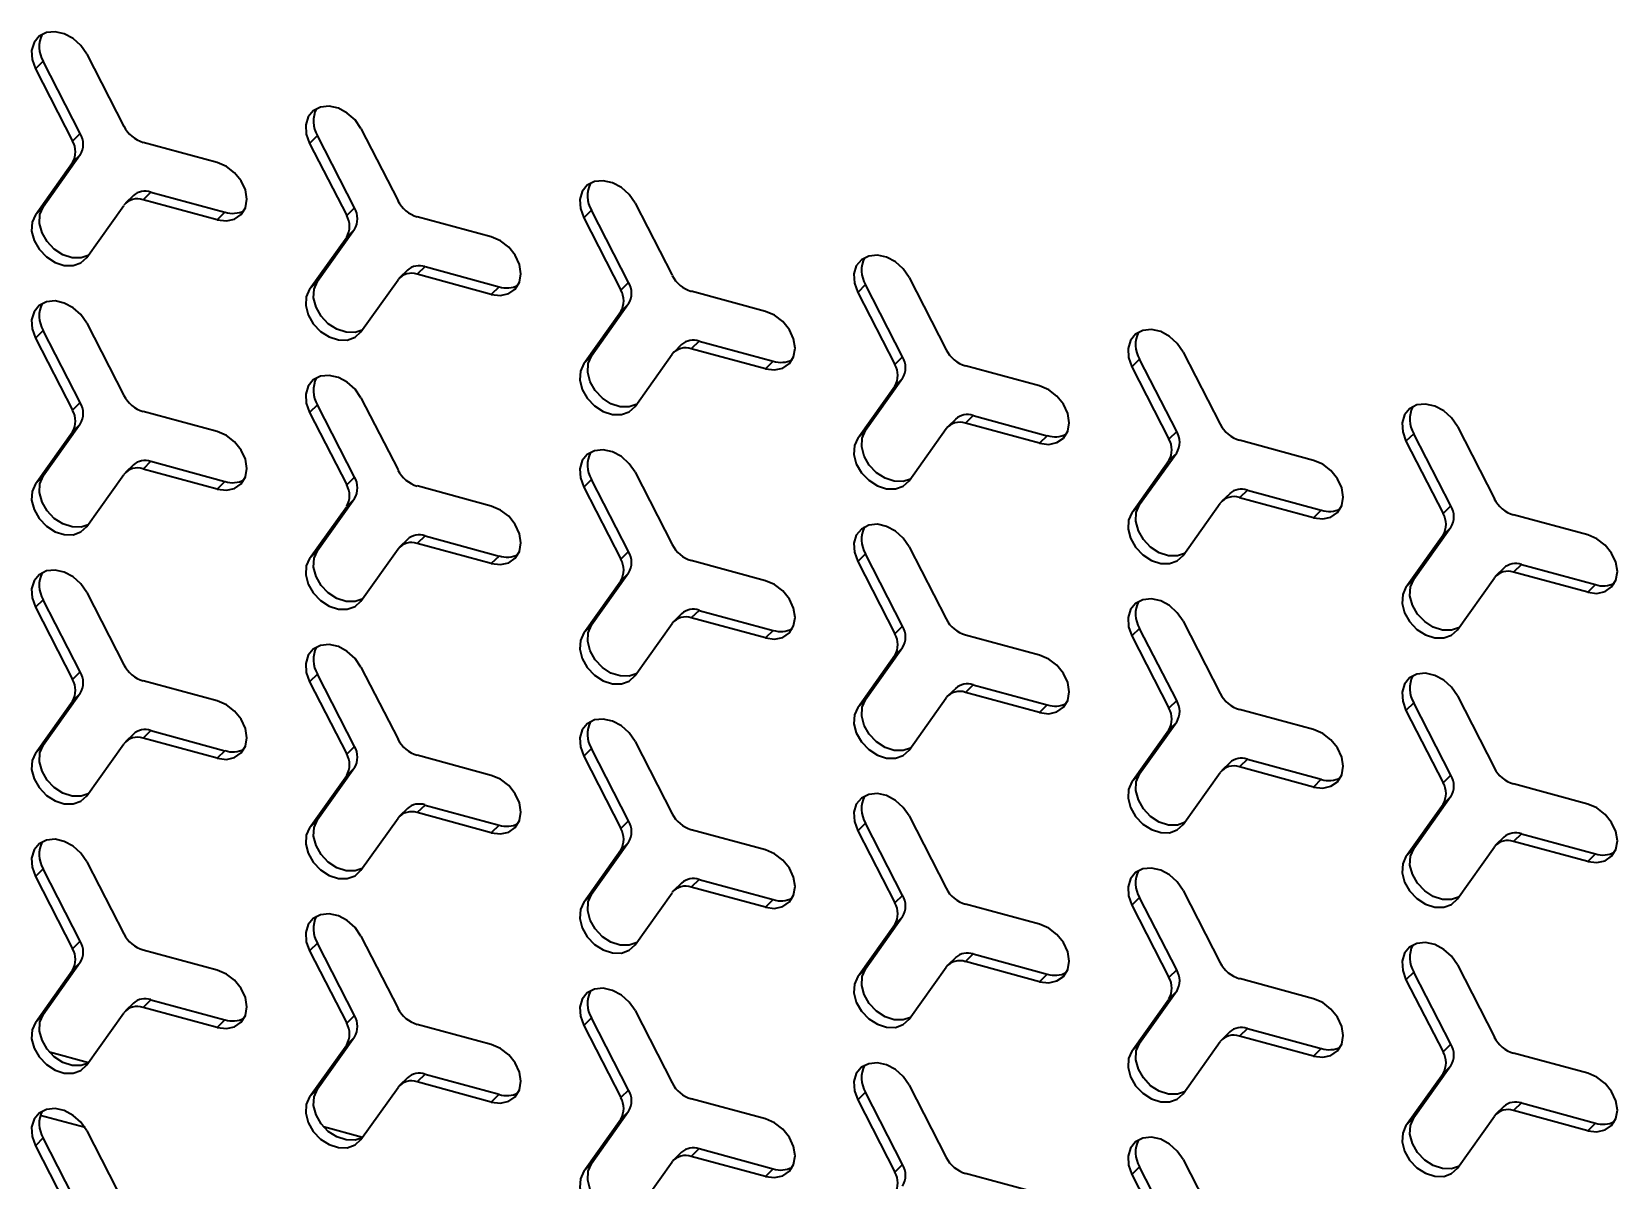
# Model space of a CAD drawing. Header units: millimetres. Extents: x 0 to 4752, y 0 to 3360.
# Drawn here: x 4094.3 to 4195.2, y 1154 to 1227.2 of the extents above; entities that cross this region are included whole.
import ezdxf

# ---------------------------------------------------------------- set-up
doc = ezdxf.new("R2010")
doc.units = ezdxf.units.MM
doc.header["$LTSCALE"] = 8

# ---------------------------------------------------------------- blocks, each defined once
blk = doc.blocks.new('工程图视图10')
at = {"color": 7, "linetype": 'Continuous', "lineweight": 35}
for p, q in [((-405.41, 231.64), (-403.05, 227.04)), ((-408.18, 231.19), (-408.67, 230.7)), ((-408.67, 230.7), (-406.31, 226.1)), ((-405.82, 226.59), (-408.18, 231.19)), ((-405.82, 226.59), (-406.31, 226.1)), ((-390.72, 226.45), (-391.22, 225.96)), ((-388.36, 221.85), (-390.72, 226.45)), ((-387.95, 226.9), (-385.59, 222.3)), ((-405.82, 225.22), (-408.18, 221.9)), ((-405.82, 225.22), (-406.31, 224.73)), ((-397.1, 224.74), (-401.82, 226.02)), ((-391.22, 225.96), (-388.86, 221.36)), ((-408.67, 221.41), (-406.31, 224.73)), ((-402.44, 222.63), (-402.94, 222.14)), ((-401.32, 222.85), (-401.82, 222.37)), ((-397.1, 221.09), (-401.82, 222.37)), ((-401.32, 222.85), (-396.61, 221.57)), ((-370.5, 222.16), (-368.14, 217.56)), ((-408.18, 221.9), (-408.67, 221.41)), ((-405.41, 218.7), (-403.05, 222.01)), ((-396.61, 221.57), (-397.1, 221.09)), ((-388.36, 221.85), (-388.86, 221.36)), ((-379.65, 220), (-384.37, 221.28)), ((-373.27, 221.7), (-373.77, 221.22)), ((-373.77, 221.22), (-371.41, 216.62)), ((-370.91, 217.1), (-373.27, 221.7)), ((-388.36, 220.47), (-390.72, 217.16)), ((-388.36, 220.47), (-388.86, 219.99)), ((-391.22, 216.67), (-388.86, 219.99)), ((-383.87, 218.11), (-384.37, 217.62)), ((-383.87, 218.11), (-379.15, 216.83)), ((-390.72, 217.16), (-391.22, 216.67)), ((-387.95, 213.95), (-385.59, 217.27)), ((-384.99, 217.88), (-385.49, 217.4)), ((-379.65, 216.34), (-384.37, 217.62)), ((-370.91, 217.1), (-371.41, 216.62)), ((-353.05, 217.41), (-350.69, 212.81)), ((-379.15, 216.83), (-379.65, 216.34)), ((-362.2, 215.26), (-366.92, 216.54)), ((-355.82, 216.96), (-356.32, 216.47)), ((-356.32, 216.47), (-353.96, 211.87)), ((-353.46, 212.36), (-355.82, 216.96)), ((-373.77, 211.93), (-371.41, 215.25)), ((-370.91, 215.73), (-373.27, 212.41)), ((-370.91, 215.73), (-371.41, 215.25)), ((-408.18, 214.05), (-408.67, 213.56)), ((-405.82, 209.45), (-408.18, 214.05)), ((-405.41, 214.5), (-403.05, 209.9)), ((-408.67, 213.56), (-406.31, 208.96)), ((-367.54, 213.14), (-368.03, 212.65)), ((-366.42, 213.37), (-366.92, 212.88)), ((-366.42, 213.37), (-361.7, 212.08)), ((-373.27, 212.41), (-373.77, 211.93)), ((-370.5, 209.21), (-368.14, 212.53)), ((-362.2, 211.6), (-366.92, 212.88)), ((-361.7, 212.08), (-362.2, 211.6)), ((-353.46, 212.36), (-353.96, 211.87)), ((-338.37, 212.22), (-338.86, 211.73)), ((-336.01, 207.62), (-338.37, 212.22)), ((-335.6, 212.67), (-333.24, 208.07)), ((-344.75, 210.51), (-349.46, 211.79)), ((-338.86, 211.73), (-336.5, 207.13)), ((-356.32, 207.18), (-353.96, 210.5)), ((-353.46, 210.99), (-355.82, 207.67)), ((-353.46, 210.99), (-353.96, 210.5)), ((-405.82, 209.45), (-406.31, 208.96)), ((-390.72, 209.3), (-391.22, 208.82)), ((-388.36, 204.7), (-390.72, 209.3)), ((-387.95, 209.76), (-385.59, 205.16)), ((-405.82, 208.07), (-408.18, 204.76)), ((-405.82, 208.07), (-406.31, 207.59)), ((-397.1, 207.6), (-401.82, 208.88)), ((-391.22, 208.82), (-388.86, 204.22)), ((-350.08, 208.4), (-350.58, 207.91)), ((-348.97, 208.62), (-349.46, 208.14)), ((-344.75, 206.86), (-349.46, 208.14)), ((-348.97, 208.62), (-344.25, 207.34)), ((-408.67, 204.27), (-406.31, 207.59)), ((-355.82, 207.67), (-356.32, 207.18)), ((-353.05, 204.47), (-350.69, 207.79)), ((-344.25, 207.34), (-344.75, 206.86)), ((-336.01, 207.62), (-336.5, 207.13)), ((-327.29, 205.77), (-332.01, 207.05)), ((-320.91, 207.47), (-321.41, 206.99)), ((-321.41, 206.99), (-319.05, 202.39)), ((-318.55, 202.87), (-320.91, 207.47)), ((-318.14, 207.93), (-315.78, 203.33)), ((-336.01, 206.24), (-338.37, 202.93)), ((-336.01, 206.24), (-336.5, 205.76)), ((-402.44, 205.48), (-402.94, 205)), ((-401.32, 205.71), (-401.82, 205.22)), ((-397.1, 203.94), (-401.82, 205.22)), ((-401.32, 205.71), (-396.61, 204.43)), ((-370.5, 205.01), (-368.14, 200.41)), ((-338.86, 202.44), (-336.5, 205.76)), ((-408.18, 204.76), (-408.67, 204.27)), ((-405.41, 201.55), (-403.05, 204.87)), ((-396.61, 204.43), (-397.1, 203.94)), ((-388.36, 204.7), (-388.86, 204.22)), ((-379.65, 202.86), (-384.37, 204.14)), ((-373.27, 204.56), (-373.77, 204.07)), ((-373.77, 204.07), (-371.41, 199.47)), ((-370.91, 199.96), (-373.27, 204.56)), ((-388.36, 203.33), (-390.72, 200.01)), ((-388.36, 203.33), (-388.86, 202.84)), ((-335.6, 199.72), (-333.24, 203.04)), ((-332.63, 203.65), (-333.13, 203.17)), ((-331.51, 203.88), (-332.01, 203.39)), ((-327.29, 202.11), (-332.01, 203.39)), ((-331.51, 203.88), (-326.8, 202.6)), ((-391.22, 199.53), (-388.86, 202.84)), ((-338.37, 202.93), (-338.86, 202.44)), ((-326.8, 202.6), (-327.29, 202.11)), ((-318.55, 202.87), (-319.05, 202.39)), ((-309.84, 201.03), (-314.56, 202.31)), ((-383.87, 200.97), (-384.37, 200.48)), ((-383.87, 200.97), (-379.15, 199.68)), ((-321.41, 197.7), (-319.05, 201.02)), ((-318.55, 201.5), (-320.91, 198.18)), ((-318.55, 201.5), (-319.05, 201.02)), ((-390.72, 200.01), (-391.22, 199.53)), ((-387.95, 196.81), (-385.59, 200.13)), ((-384.99, 200.74), (-385.49, 200.25)), ((-379.65, 199.2), (-384.37, 200.48)), ((-370.91, 199.96), (-371.41, 199.47)), ((-353.05, 200.27), (-350.69, 195.67)), ((-379.15, 199.68), (-379.65, 199.2)), ((-362.2, 198.11), (-366.92, 199.39)), ((-355.82, 199.82), (-356.32, 199.33)), ((-356.32, 199.33), (-353.96, 194.73)), ((-353.46, 195.22), (-355.82, 199.82)), ((-315.18, 198.91), (-315.68, 198.42)), ((-314.06, 199.14), (-314.56, 198.65)), ((-314.06, 199.14), (-309.34, 197.86)), ((-373.77, 194.78), (-371.41, 198.1)), ((-370.91, 198.59), (-373.27, 195.27)), ((-370.91, 198.59), (-371.41, 198.1)), ((-320.91, 198.18), (-321.41, 197.7)), ((-318.14, 194.98), (-315.78, 198.3)), ((-309.84, 197.37), (-314.56, 198.65)), ((-408.18, 196.9), (-408.67, 196.42)), ((-405.82, 192.3), (-408.18, 196.9)), ((-405.41, 197.36), (-403.05, 192.76)), ((-309.34, 197.86), (-309.84, 197.37)), ((-408.67, 196.42), (-406.31, 191.82)), ((-367.54, 196), (-368.03, 195.51)), ((-366.42, 196.22), (-366.92, 195.74)), ((-366.42, 196.22), (-361.7, 194.94)), ((-373.27, 195.27), (-373.77, 194.78)), ((-370.5, 192.07), (-368.14, 195.38)), ((-362.2, 194.46), (-366.92, 195.74)), ((-361.7, 194.94), (-362.2, 194.46)), ((-353.46, 195.22), (-353.96, 194.73)), ((-338.37, 195.07), (-338.86, 194.59)), ((-336.01, 190.47), (-338.37, 195.07)), ((-335.6, 195.53), (-333.24, 190.93)), ((-353.46, 193.84), (-355.82, 190.53)), ((-353.46, 193.84), (-353.96, 193.36)), ((-344.75, 193.37), (-349.46, 194.65)), ((-338.86, 194.59), (-336.5, 189.99)), ((-356.32, 190.04), (-353.96, 193.36)), ((-405.82, 192.3), (-406.31, 191.82)), ((-390.72, 192.16), (-391.22, 191.67)), ((-388.36, 187.56), (-390.72, 192.16)), ((-387.95, 192.61), (-385.59, 188.01)), ((-405.82, 190.93), (-408.18, 187.61)), ((-405.82, 190.93), (-406.31, 190.44)), ((-397.1, 190.46), (-401.82, 191.74)), ((-391.22, 191.67), (-388.86, 187.07)), ((-350.08, 191.25), (-350.58, 190.77)), ((-348.97, 191.48), (-349.46, 190.99)), ((-344.75, 189.71), (-349.46, 190.99)), ((-348.97, 191.48), (-344.25, 190.2)), ((-408.67, 187.13), (-406.31, 190.44)), ((-355.82, 190.53), (-356.32, 190.04)), ((-353.05, 187.32), (-350.69, 190.64)), ((-344.25, 190.2), (-344.75, 189.71)), ((-336.01, 190.47), (-336.5, 189.99)), ((-327.29, 188.63), (-332.01, 189.91)), ((-320.91, 190.33), (-321.41, 189.84)), ((-321.41, 189.84), (-319.05, 185.24)), ((-318.55, 185.73), (-320.91, 190.33)), ((-318.14, 190.78), (-315.78, 186.18)), ((-336.01, 189.1), (-338.37, 185.78)), ((-336.01, 189.1), (-336.5, 188.62)), ((-402.44, 188.34), (-402.94, 187.85)), ((-401.32, 188.57), (-401.82, 188.08)), ((-397.1, 186.8), (-401.82, 188.08)), ((-401.32, 188.57), (-396.61, 187.28)), ((-370.5, 187.87), (-368.14, 183.27)), ((-338.86, 185.3), (-336.5, 188.62)), ((-408.18, 187.61), (-408.67, 187.13)), ((-405.41, 184.41), (-403.05, 187.73)), ((-396.61, 187.28), (-397.1, 186.8)), ((-388.36, 187.56), (-388.86, 187.07)), ((-379.65, 185.71), (-384.37, 186.99)), ((-373.27, 187.42), (-373.77, 186.93)), ((-373.77, 186.93), (-371.41, 182.33)), ((-370.91, 182.82), (-373.27, 187.42)), ((-388.36, 186.19), (-390.72, 182.87)), ((-388.36, 186.19), (-388.86, 185.7)), ((-338.37, 185.78), (-338.86, 185.3)), ((-335.6, 182.58), (-333.24, 185.9)), ((-332.63, 186.51), (-333.13, 186.02)), ((-331.51, 186.74), (-332.01, 186.25)), ((-327.29, 184.97), (-332.01, 186.25)), ((-331.51, 186.74), (-326.8, 185.46)), ((-391.22, 182.38), (-388.86, 185.7)), ((-326.8, 185.46), (-327.29, 184.97)), ((-318.55, 185.73), (-319.05, 185.24)), ((-309.84, 183.88), (-314.56, 185.17)), ((-383.87, 183.82), (-384.37, 183.34)), ((-383.87, 183.82), (-379.15, 182.54)), ((-321.41, 180.55), (-319.05, 183.87)), ((-318.55, 184.36), (-320.91, 181.04)), ((-318.55, 184.36), (-319.05, 183.87)), ((-390.72, 182.87), (-391.22, 182.38)), ((-387.95, 179.67), (-385.59, 182.98)), ((-384.99, 183.6), (-385.49, 183.11)), ((-379.65, 182.06), (-384.37, 183.34)), ((-370.91, 182.82), (-371.41, 182.33)), ((-353.05, 183.13), (-350.69, 178.53)), ((-379.15, 182.54), (-379.65, 182.06)), ((-362.2, 180.97), (-366.92, 182.25)), ((-355.82, 182.67), (-356.32, 182.19)), ((-356.32, 182.19), (-353.96, 177.59)), ((-353.46, 178.07), (-355.82, 182.67)), ((-315.18, 181.77), (-315.68, 181.28)), ((-314.06, 181.99), (-314.56, 181.51)), ((-314.06, 181.99), (-309.34, 180.71)), ((-373.77, 177.64), (-371.41, 180.96)), ((-370.91, 181.44), (-373.27, 178.13)), ((-370.91, 181.44), (-371.41, 180.96)), ((-320.91, 181.04), (-321.41, 180.55)), ((-318.14, 177.84), (-315.78, 181.16)), ((-309.84, 180.23), (-314.56, 181.51)), ((-408.18, 179.76), (-408.67, 179.27)), ((-405.82, 175.16), (-408.18, 179.76)), ((-405.41, 180.21), (-403.05, 175.61)), ((-309.34, 180.71), (-309.84, 180.23)), ((-408.67, 179.27), (-406.31, 174.67)), ((-367.54, 178.85), (-368.03, 178.37)), ((-366.42, 179.08), (-366.92, 178.59)), ((-366.42, 179.08), (-361.7, 177.8)), ((-373.27, 178.13), (-373.77, 177.64)), ((-370.5, 174.92), (-368.14, 178.24)), ((-362.2, 177.31), (-366.92, 178.59)), ((-361.7, 177.8), (-362.2, 177.31)), ((-353.46, 178.07), (-353.96, 177.59)), ((-338.37, 177.93), (-338.86, 177.44)), ((-336.01, 173.33), (-338.37, 177.93)), ((-335.6, 178.38), (-333.24, 173.78)), ((-353.46, 176.7), (-355.82, 173.38)), ((-353.46, 176.7), (-353.96, 176.22)), ((-344.75, 176.23), (-349.46, 177.51)), ((-338.86, 177.44), (-336.5, 172.84)), ((-356.32, 172.9), (-353.96, 176.22)), ((-405.82, 175.16), (-406.31, 174.67)), ((-390.72, 175.02), (-391.22, 174.53)), ((-388.36, 170.42), (-390.72, 175.02)), ((-387.95, 175.47), (-385.59, 170.87)), ((-405.82, 173.79), (-408.18, 170.47)), ((-405.82, 173.79), (-406.31, 173.3)), ((-397.1, 173.31), (-401.82, 174.59)), ((-391.22, 174.53), (-388.86, 169.93)), ((-350.08, 174.11), (-350.58, 173.62)), ((-348.97, 174.34), (-349.46, 173.85)), ((-344.75, 172.57), (-349.46, 173.85)), ((-348.97, 174.34), (-344.25, 173.05)), ((-408.67, 169.98), (-406.31, 173.3)), ((-355.82, 173.38), (-356.32, 172.9)), ((-353.05, 170.18), (-350.69, 173.5)), ((-344.25, 173.05), (-344.75, 172.57)), ((-336.01, 173.33), (-336.5, 172.84)), ((-327.29, 171.48), (-332.01, 172.77)), ((-320.91, 173.19), (-321.41, 172.7)), ((-321.41, 172.7), (-319.05, 168.1)), ((-318.55, 168.59), (-320.91, 173.19)), ((-318.14, 173.64), (-315.78, 169.04)), ((-336.01, 171.96), (-338.37, 168.64)), ((-336.01, 171.96), (-336.5, 171.47)), ((-402.44, 171.2), (-402.94, 170.71)), ((-401.32, 171.42), (-401.82, 170.94)), ((-397.1, 169.66), (-401.82, 170.94)), ((-401.32, 171.42), (-396.61, 170.14)), ((-370.5, 170.73), (-368.14, 166.13)), ((-338.86, 168.15), (-336.5, 171.47)), ((-408.18, 170.47), (-408.67, 169.98)), ((-405.41, 167.27), (-403.05, 170.58)), ((-396.61, 170.14), (-397.1, 169.66)), ((-388.36, 170.42), (-388.86, 169.93)), ((-379.65, 168.57), (-384.37, 169.85)), ((-373.27, 170.27), (-373.77, 169.79)), ((-373.77, 169.79), (-371.41, 165.19)), ((-370.91, 165.67), (-373.27, 170.27)), ((-388.36, 169.04), (-390.72, 165.73)), ((-388.36, 169.04), (-388.86, 168.56)), ((-338.37, 168.64), (-338.86, 168.15)), ((-335.6, 165.44), (-333.24, 168.76)), ((-332.63, 169.37), (-333.13, 168.88)), ((-331.51, 169.59), (-332.01, 169.11)), ((-327.29, 167.83), (-332.01, 169.11)), ((-331.51, 169.59), (-326.8, 168.31)), ((-405.31, 167.4), (-407.79, 168.08)), ((-391.22, 165.24), (-388.86, 168.56)), ((-326.8, 168.31), (-327.29, 167.83)), ((-318.55, 168.59), (-319.05, 168.1)), ((-309.84, 166.74), (-314.56, 168.02)), ((-383.87, 166.68), (-384.37, 166.19)), ((-383.87, 166.68), (-379.15, 165.4)), ((-321.41, 163.41), (-319.05, 166.73)), ((-318.55, 167.21), (-320.91, 163.9)), ((-318.55, 167.21), (-319.05, 166.73)), ((-390.72, 165.73), (-391.22, 165.24)), ((-387.95, 162.52), (-385.59, 165.84)), ((-384.99, 166.45), (-385.49, 165.97)), ((-379.65, 164.91), (-384.37, 166.19)), ((-370.91, 165.67), (-371.41, 165.19)), ((-353.05, 165.98), (-350.69, 161.38)), ((-379.15, 165.4), (-379.65, 164.91)), ((-362.2, 163.83), (-366.92, 165.11)), ((-355.82, 165.53), (-356.32, 165.04)), ((-356.32, 165.04), (-353.96, 160.44)), ((-353.46, 160.93), (-355.82, 165.53)), ((-315.18, 164.62), (-315.68, 164.14)), ((-314.06, 164.85), (-314.56, 164.36)), ((-314.06, 164.85), (-309.34, 163.57)), ((-405.52, 163.28), (-408.37, 164.05)), ((-373.77, 160.5), (-371.41, 163.81)), ((-370.91, 164.3), (-373.27, 160.98)), ((-370.91, 164.3), (-371.41, 163.81)), ((-320.91, 163.9), (-321.41, 163.41)), ((-318.14, 160.69), (-315.78, 164.01)), ((-309.84, 163.08), (-314.56, 164.36)), ((-309.34, 163.57), (-309.84, 163.08)), ((-408.18, 162.62), (-408.67, 162.13)), ((-405.82, 158.02), (-408.18, 162.62)), ((-405.41, 163.07), (-403.05, 158.47)), ((-387.86, 162.66), (-390.33, 163.33)), ((-408.67, 162.13), (-406.31, 157.53)), ((-367.54, 161.71), (-368.03, 161.22)), ((-366.42, 161.94), (-366.92, 161.45)), ((-366.42, 161.94), (-361.7, 160.65)), ((-373.27, 160.98), (-373.77, 160.5)), ((-370.5, 157.78), (-368.14, 161.1)), ((-362.2, 160.17), (-366.92, 161.45)), ((-361.7, 160.65), (-362.2, 160.17)), ((-353.46, 160.93), (-353.96, 160.44)), ((-338.37, 160.79), (-338.86, 160.3)), ((-336.01, 156.19), (-338.37, 160.79)), ((-335.6, 161.24), (-333.24, 156.64)), ((-344.75, 159.08), (-349.46, 160.36)), ((-338.86, 160.3), (-336.5, 155.7))]:
    blk.add_line(p, q, dxfattribs=at)
at = {"color": 7, "linetype": 'Continuous', "lineweight": 35, "flags": 128}
for points in [[(-405.41, 231.64), (-405.78, 232.19), (-406.27, 232.64), (-406.84, 232.94), (-407.43, 233.07), (-407.98, 233.01), (-408.44, 232.78), (-408.76, 232.39), (-408.92, 231.87), (-408.88, 231.29), (-408.67, 230.7)], [(-387.95, 226.9), (-388.32, 227.45), (-388.82, 227.89), (-389.39, 228.2), (-389.98, 228.33), (-390.53, 228.27), (-390.99, 228.03), (-391.31, 227.64), (-391.46, 227.13), (-391.43, 226.55), (-391.22, 225.96)], [(-397.1, 221.09), (-396.52, 221.02), (-396, 221.13), (-395.58, 221.42), (-395.31, 221.86), (-395.22, 222.4), (-395.31, 222.99), (-395.58, 223.57), (-396, 224.09), (-396.52, 224.49), (-397.1, 224.74)], [(-370.5, 222.16), (-370.87, 222.7), (-371.37, 223.15), (-371.94, 223.45), (-372.53, 223.58), (-373.08, 223.53), (-373.54, 223.29), (-373.86, 222.9), (-374.01, 222.39), (-373.98, 221.81), (-373.77, 221.22)], [(-408.67, 221.41), (-408.88, 220.94), (-408.92, 220.37), (-408.76, 219.78), (-408.44, 219.21), (-407.98, 218.73), (-407.43, 218.37), (-406.84, 218.18), (-406.27, 218.18), (-405.78, 218.35), (-405.41, 218.7)], [(-405.32, 218.81), (-405.77, 218.66), (-406.34, 218.67), (-406.93, 218.86), (-407.48, 219.21), (-407.94, 219.7), (-408.26, 220.27), (-408.42, 220.86), (-408.39, 221.42), (-408.18, 221.9)], [(-379.65, 216.34), (-379.07, 216.27), (-378.54, 216.39), (-378.13, 216.68), (-377.86, 217.12), (-377.77, 217.66), (-377.86, 218.25), (-378.13, 218.83), (-378.54, 219.35), (-379.07, 219.75), (-379.65, 220)], [(-353.05, 217.41), (-353.42, 217.96), (-353.91, 218.41), (-354.48, 218.71), (-355.07, 218.84), (-355.62, 218.78), (-356.08, 218.55), (-356.41, 218.16), (-356.56, 217.64), (-356.53, 217.06), (-356.32, 216.47)], [(-387.87, 214.07), (-388.32, 213.92), (-388.89, 213.93), (-389.48, 214.12), (-390.03, 214.47), (-390.49, 214.96), (-390.81, 215.52), (-390.97, 216.12), (-390.93, 216.68), (-390.72, 217.16)], [(-391.22, 216.67), (-391.43, 216.19), (-391.46, 215.63), (-391.31, 215.04), (-390.99, 214.47), (-390.53, 213.98), (-389.98, 213.63), (-389.39, 213.44), (-388.82, 213.43), (-388.32, 213.61), (-387.95, 213.95)], [(-405.41, 214.5), (-405.78, 215.05), (-406.27, 215.49), (-406.84, 215.79), (-407.43, 215.93), (-407.98, 215.87), (-408.44, 215.63), (-408.76, 215.24), (-408.92, 214.73), (-408.88, 214.15), (-408.67, 213.56)], [(-362.2, 211.6), (-361.62, 211.53), (-361.09, 211.65), (-360.67, 211.94), (-360.4, 212.37), (-360.31, 212.91), (-360.4, 213.5), (-360.67, 214.09), (-361.09, 214.61), (-361.62, 215.01), (-362.2, 215.26)], [(-335.6, 212.67), (-335.97, 213.22), (-336.46, 213.66), (-337.03, 213.97), (-337.62, 214.1), (-338.17, 214.04), (-338.63, 213.81), (-338.95, 213.41), (-339.11, 212.9), (-339.07, 212.32), (-338.86, 211.73)], [(-370.42, 209.33), (-370.87, 209.18), (-371.44, 209.18), (-372.03, 209.37), (-372.58, 209.73), (-373.04, 210.21), (-373.36, 210.78), (-373.51, 211.37), (-373.48, 211.94), (-373.27, 212.41)], [(-387.95, 209.76), (-388.32, 210.3), (-388.82, 210.75), (-389.39, 211.05), (-389.98, 211.18), (-390.53, 211.13), (-390.99, 210.89), (-391.31, 210.5), (-391.46, 209.99), (-391.43, 209.41), (-391.22, 208.82)], [(-373.77, 211.93), (-373.98, 211.45), (-374.01, 210.89), (-373.86, 210.29), (-373.54, 209.73), (-373.08, 209.24), (-372.53, 208.89), (-371.94, 208.7), (-371.37, 208.69), (-370.87, 208.87), (-370.5, 209.21)], [(-344.75, 206.86), (-344.16, 206.79), (-343.64, 206.9), (-343.22, 207.19), (-342.95, 207.63), (-342.86, 208.17), (-342.95, 208.76), (-343.22, 209.34), (-343.64, 209.86), (-344.16, 210.27), (-344.75, 210.51)], [(-318.14, 207.93), (-318.51, 208.47), (-319.01, 208.92), (-319.58, 209.22), (-320.17, 209.35), (-320.72, 209.3), (-321.18, 209.06), (-321.5, 208.67), (-321.65, 208.16), (-321.62, 207.58), (-321.41, 206.99)], [(-397.1, 203.94), (-396.52, 203.87), (-396, 203.99), (-395.58, 204.28), (-395.31, 204.72), (-395.22, 205.26), (-395.31, 205.85), (-395.58, 206.43), (-396, 206.95), (-396.52, 207.35), (-397.1, 207.6)], [(-356.32, 207.18), (-356.53, 206.71), (-356.56, 206.14), (-356.41, 205.55), (-356.08, 204.98), (-355.62, 204.5), (-355.07, 204.14), (-354.48, 203.95), (-353.91, 203.95), (-353.42, 204.12), (-353.05, 204.47)], [(-352.96, 204.58), (-353.42, 204.43), (-353.99, 204.44), (-354.58, 204.63), (-355.13, 204.98), (-355.59, 205.47), (-355.91, 206.04), (-356.06, 206.63), (-356.03, 207.19), (-355.82, 207.67)], [(-370.5, 205.01), (-370.87, 205.56), (-371.37, 206.01), (-371.94, 206.31), (-372.53, 206.44), (-373.08, 206.38), (-373.54, 206.15), (-373.86, 205.76), (-374.01, 205.24), (-373.98, 204.66), (-373.77, 204.07)], [(-327.29, 202.11), (-326.71, 202.04), (-326.19, 202.16), (-325.77, 202.45), (-325.5, 202.89), (-325.41, 203.43), (-325.5, 204.02), (-325.77, 204.6), (-326.19, 205.12), (-326.71, 205.52), (-327.29, 205.77)], [(-408.67, 204.27), (-408.88, 203.79), (-408.92, 203.23), (-408.76, 202.64), (-408.44, 202.07), (-407.98, 201.58), (-407.43, 201.23), (-406.84, 201.04), (-406.27, 201.03), (-405.78, 201.21), (-405.41, 201.55)], [(-405.32, 201.67), (-405.77, 201.52), (-406.34, 201.53), (-406.93, 201.72), (-407.48, 202.07), (-407.94, 202.55), (-408.26, 203.12), (-408.42, 203.72), (-408.39, 204.28), (-408.18, 204.76)], [(-379.65, 199.2), (-379.07, 199.13), (-378.54, 199.25), (-378.13, 199.54), (-377.86, 199.97), (-377.77, 200.51), (-377.86, 201.1), (-378.13, 201.69), (-378.54, 202.21), (-379.07, 202.61), (-379.65, 202.86)], [(-338.86, 202.44), (-339.07, 201.96), (-339.11, 201.4), (-338.95, 200.81), (-338.63, 200.24), (-338.17, 199.75), (-337.62, 199.4), (-337.03, 199.21), (-336.46, 199.2), (-335.97, 199.38), (-335.6, 199.72)], [(-335.51, 199.84), (-335.96, 199.69), (-336.53, 199.7), (-337.12, 199.89), (-337.67, 200.24), (-338.13, 200.73), (-338.45, 201.29), (-338.61, 201.89), (-338.58, 202.45), (-338.37, 202.93)], [(-353.05, 200.27), (-353.42, 200.82), (-353.91, 201.26), (-354.48, 201.57), (-355.07, 201.7), (-355.62, 201.64), (-356.08, 201.4), (-356.41, 201.01), (-356.56, 200.5), (-356.53, 199.92), (-356.32, 199.33)], [(-309.84, 197.37), (-309.26, 197.3), (-308.73, 197.42), (-308.32, 197.71), (-308.05, 198.15), (-307.95, 198.69), (-308.05, 199.28), (-308.32, 199.86), (-308.73, 200.38), (-309.26, 200.78), (-309.84, 201.03)], [(-387.87, 196.93), (-388.32, 196.78), (-388.89, 196.78), (-389.48, 196.97), (-390.03, 197.33), (-390.49, 197.81), (-390.81, 198.38), (-390.97, 198.97), (-390.93, 199.54), (-390.72, 200.01)], [(-391.22, 199.53), (-391.43, 199.05), (-391.46, 198.49), (-391.31, 197.89), (-390.99, 197.33), (-390.53, 196.84), (-389.98, 196.49), (-389.39, 196.3), (-388.82, 196.29), (-388.32, 196.47), (-387.95, 196.81)], [(-405.41, 197.36), (-405.78, 197.9), (-406.27, 198.35), (-406.84, 198.65), (-407.43, 198.78), (-407.98, 198.73), (-408.44, 198.49), (-408.76, 198.1), (-408.92, 197.59), (-408.88, 197.01), (-408.67, 196.42)], [(-362.2, 194.46), (-361.62, 194.39), (-361.09, 194.5), (-360.67, 194.79), (-360.4, 195.23), (-360.31, 195.77), (-360.4, 196.36), (-360.67, 196.94), (-361.09, 197.46), (-361.62, 197.86), (-362.2, 198.11)], [(-318.06, 195.1), (-318.51, 194.95), (-319.08, 194.95), (-319.67, 195.14), (-320.22, 195.5), (-320.68, 195.98), (-321, 196.55), (-321.16, 197.14), (-321.12, 197.71), (-320.91, 198.18)], [(-335.6, 195.53), (-335.97, 196.07), (-336.46, 196.52), (-337.03, 196.82), (-337.62, 196.95), (-338.17, 196.9), (-338.63, 196.66), (-338.95, 196.27), (-339.11, 195.76), (-339.07, 195.18), (-338.86, 194.59)], [(-321.41, 197.7), (-321.62, 197.22), (-321.65, 196.66), (-321.5, 196.06), (-321.18, 195.5), (-320.72, 195.01), (-320.17, 194.66), (-319.58, 194.47), (-319.01, 194.46), (-318.51, 194.64), (-318.14, 194.98)], [(-370.42, 192.18), (-370.87, 192.03), (-371.44, 192.04), (-372.03, 192.23), (-372.58, 192.58), (-373.04, 193.07), (-373.36, 193.64), (-373.51, 194.23), (-373.48, 194.79), (-373.27, 195.27)], [(-387.95, 192.61), (-388.32, 193.16), (-388.82, 193.61), (-389.39, 193.91), (-389.98, 194.04), (-390.53, 193.98), (-390.99, 193.75), (-391.31, 193.36), (-391.46, 192.84), (-391.43, 192.26), (-391.22, 191.67)], [(-373.77, 194.78), (-373.98, 194.31), (-374.01, 193.74), (-373.86, 193.15), (-373.54, 192.58), (-373.08, 192.1), (-372.53, 191.74), (-371.94, 191.55), (-371.37, 191.55), (-370.87, 191.72), (-370.5, 192.07)], [(-344.75, 189.71), (-344.16, 189.64), (-343.64, 189.76), (-343.22, 190.05), (-342.95, 190.49), (-342.86, 191.03), (-342.95, 191.62), (-343.22, 192.2), (-343.64, 192.72), (-344.16, 193.12), (-344.75, 193.37)], [(-318.14, 190.78), (-318.51, 191.33), (-319.01, 191.78), (-319.58, 192.08), (-320.17, 192.21), (-320.72, 192.15), (-321.18, 191.92), (-321.5, 191.53), (-321.65, 191.01), (-321.62, 190.44), (-321.41, 189.84)], [(-397.1, 186.8), (-396.52, 186.73), (-396, 186.85), (-395.58, 187.14), (-395.31, 187.57), (-395.22, 188.11), (-395.31, 188.7), (-395.58, 189.29), (-396, 189.81), (-396.52, 190.21), (-397.1, 190.46)], [(-356.32, 190.04), (-356.53, 189.56), (-356.56, 189), (-356.41, 188.41), (-356.08, 187.84), (-355.62, 187.35), (-355.07, 187), (-354.48, 186.81), (-353.91, 186.8), (-353.42, 186.98), (-353.05, 187.32)], [(-352.96, 187.44), (-353.42, 187.29), (-353.99, 187.3), (-354.58, 187.49), (-355.13, 187.84), (-355.59, 188.33), (-355.91, 188.89), (-356.06, 189.49), (-356.03, 190.05), (-355.82, 190.53)], [(-370.5, 187.87), (-370.87, 188.42), (-371.37, 188.86), (-371.94, 189.17), (-372.53, 189.3), (-373.08, 189.24), (-373.54, 189), (-373.86, 188.61), (-374.01, 188.1), (-373.98, 187.52), (-373.77, 186.93)], [(-327.29, 184.97), (-326.71, 184.9), (-326.19, 185.02), (-325.77, 185.31), (-325.5, 185.75), (-325.41, 186.29), (-325.5, 186.88), (-325.77, 187.46), (-326.19, 187.98), (-326.71, 188.38), (-327.29, 188.63)], [(-408.67, 187.13), (-408.88, 186.65), (-408.92, 186.09), (-408.76, 185.49), (-408.44, 184.93), (-407.98, 184.44), (-407.43, 184.09), (-406.84, 183.9), (-406.27, 183.89), (-405.78, 184.07), (-405.41, 184.41)], [(-405.32, 184.53), (-405.77, 184.38), (-406.34, 184.38), (-406.93, 184.57), (-407.48, 184.93), (-407.94, 185.41), (-408.26, 185.98), (-408.42, 186.57), (-408.39, 187.14), (-408.18, 187.61)], [(-335.51, 182.7), (-335.96, 182.55), (-336.53, 182.55), (-337.12, 182.74), (-337.67, 183.1), (-338.13, 183.58), (-338.45, 184.15), (-338.61, 184.74), (-338.58, 185.31), (-338.37, 185.78)], [(-379.65, 182.06), (-379.07, 181.99), (-378.54, 182.1), (-378.13, 182.39), (-377.86, 182.83), (-377.77, 183.37), (-377.86, 183.96), (-378.13, 184.54), (-378.54, 185.06), (-379.07, 185.46), (-379.65, 185.71)], [(-338.86, 185.3), (-339.07, 184.82), (-339.11, 184.26), (-338.95, 183.66), (-338.63, 183.1), (-338.17, 182.61), (-337.62, 182.26), (-337.03, 182.07), (-336.46, 182.06), (-335.97, 182.24), (-335.6, 182.58)], [(-353.05, 183.13), (-353.42, 183.67), (-353.91, 184.12), (-354.48, 184.42), (-355.07, 184.55), (-355.62, 184.5), (-356.08, 184.26), (-356.41, 183.87), (-356.56, 183.36), (-356.53, 182.78), (-356.32, 182.19)], [(-309.84, 180.23), (-309.26, 180.16), (-308.73, 180.27), (-308.32, 180.56), (-308.05, 181), (-307.95, 181.54), (-308.05, 182.13), (-308.32, 182.71), (-308.73, 183.23), (-309.26, 183.64), (-309.84, 183.88)], [(-387.87, 179.78), (-388.32, 179.63), (-388.89, 179.64), (-389.48, 179.83), (-390.03, 180.18), (-390.49, 180.67), (-390.81, 181.24), (-390.97, 181.83), (-390.93, 182.39), (-390.72, 182.87)], [(-391.22, 182.38), (-391.43, 181.91), (-391.46, 181.34), (-391.31, 180.75), (-390.99, 180.18), (-390.53, 179.7), (-389.98, 179.34), (-389.39, 179.15), (-388.82, 179.15), (-388.32, 179.32), (-387.95, 179.67)], [(-405.41, 180.21), (-405.78, 180.76), (-406.27, 181.21), (-406.84, 181.51), (-407.43, 181.64), (-407.98, 181.58), (-408.44, 181.35), (-408.76, 180.96), (-408.92, 180.44), (-408.88, 179.86), (-408.67, 179.27)], [(-362.2, 177.31), (-361.62, 177.24), (-361.09, 177.36), (-360.67, 177.65), (-360.4, 178.09), (-360.31, 178.63), (-360.4, 179.22), (-360.67, 179.8), (-361.09, 180.32), (-361.62, 180.72), (-362.2, 180.97)], [(-318.06, 177.95), (-318.51, 177.8), (-319.08, 177.81), (-319.67, 178), (-320.22, 178.35), (-320.68, 178.84), (-321, 179.41), (-321.16, 180), (-321.12, 180.56), (-320.91, 181.04)], [(-335.6, 178.38), (-335.97, 178.93), (-336.46, 179.38), (-337.03, 179.68), (-337.62, 179.81), (-338.17, 179.75), (-338.63, 179.52), (-338.95, 179.13), (-339.11, 178.61), (-339.07, 178.04), (-338.86, 177.44)], [(-321.41, 180.55), (-321.62, 180.08), (-321.65, 179.51), (-321.5, 178.92), (-321.18, 178.35), (-320.72, 177.87), (-320.17, 177.51), (-319.58, 177.32), (-319.01, 177.32), (-318.51, 177.49), (-318.14, 177.84)], [(-370.42, 175.04), (-370.87, 174.89), (-371.44, 174.9), (-372.03, 175.09), (-372.58, 175.44), (-373.04, 175.93), (-373.36, 176.49), (-373.51, 177.09), (-373.48, 177.65), (-373.27, 178.13)], [(-387.95, 175.47), (-388.32, 176.02), (-388.82, 176.46), (-389.39, 176.76), (-389.98, 176.9), (-390.53, 176.84), (-390.99, 176.6), (-391.31, 176.21), (-391.46, 175.7), (-391.43, 175.12), (-391.22, 174.53)], [(-373.77, 177.64), (-373.98, 177.16), (-374.01, 176.6), (-373.86, 176.01), (-373.54, 175.44), (-373.08, 174.95), (-372.53, 174.6), (-371.94, 174.41), (-371.37, 174.4), (-370.87, 174.58), (-370.5, 174.92)], [(-344.75, 172.57), (-344.16, 172.5), (-343.64, 172.62), (-343.22, 172.91), (-342.95, 173.34), (-342.86, 173.88), (-342.95, 174.48), (-343.22, 175.06), (-343.64, 175.58), (-344.16, 175.98), (-344.75, 176.23)], [(-318.14, 173.64), (-318.51, 174.19), (-319.01, 174.63), (-319.58, 174.94), (-320.17, 175.07), (-320.72, 175.01), (-321.18, 174.78), (-321.5, 174.38), (-321.65, 173.87), (-321.62, 173.29), (-321.41, 172.7)], [(-397.1, 169.66), (-396.52, 169.59), (-396, 169.7), (-395.58, 169.99), (-395.31, 170.43), (-395.22, 170.97), (-395.31, 171.56), (-395.58, 172.14), (-396, 172.66), (-396.52, 173.06), (-397.1, 173.31)], [(-356.32, 172.9), (-356.53, 172.42), (-356.56, 171.86), (-356.41, 171.26), (-356.08, 170.7), (-355.62, 170.21), (-355.07, 169.86), (-354.48, 169.67), (-353.91, 169.66), (-353.42, 169.84), (-353.05, 170.18)], [(-352.96, 170.3), (-353.42, 170.15), (-353.99, 170.15), (-354.58, 170.34), (-355.13, 170.7), (-355.59, 171.18), (-355.91, 171.75), (-356.06, 172.34), (-356.03, 172.91), (-355.82, 173.38)], [(-370.5, 170.73), (-370.87, 171.27), (-371.37, 171.72), (-371.94, 172.02), (-372.53, 172.15), (-373.08, 172.1), (-373.54, 171.86), (-373.86, 171.47), (-374.01, 170.96), (-373.98, 170.38), (-373.77, 169.79)], [(-327.29, 167.83), (-326.71, 167.76), (-326.19, 167.87), (-325.77, 168.16), (-325.5, 168.6), (-325.41, 169.14), (-325.5, 169.73), (-325.77, 170.31), (-326.19, 170.83), (-326.71, 171.24), (-327.29, 171.48)], [(-408.67, 169.98), (-408.88, 169.51), (-408.92, 168.94), (-408.76, 168.35), (-408.44, 167.78), (-407.98, 167.3), (-407.43, 166.94), (-406.84, 166.75), (-406.27, 166.75), (-405.78, 166.92), (-405.41, 167.27)], [(-405.32, 167.38), (-405.77, 167.23), (-406.34, 167.24), (-406.93, 167.43), (-407.48, 167.78), (-407.94, 168.27), (-408.26, 168.84), (-408.42, 169.43), (-408.39, 169.99), (-408.18, 170.47)], [(-335.51, 165.55), (-335.96, 165.4), (-336.53, 165.41), (-337.12, 165.6), (-337.67, 165.95), (-338.13, 166.44), (-338.45, 167.01), (-338.61, 167.6), (-338.58, 168.16), (-338.37, 168.64)], [(-379.65, 164.91), (-379.07, 164.84), (-378.54, 164.96), (-378.13, 165.25), (-377.86, 165.69), (-377.77, 166.23), (-377.86, 166.82), (-378.13, 167.4), (-378.54, 167.92), (-379.07, 168.32), (-379.65, 168.57)], [(-338.86, 168.15), (-339.07, 167.68), (-339.11, 167.11), (-338.95, 166.52), (-338.63, 165.95), (-338.17, 165.47), (-337.62, 165.11), (-337.03, 164.92), (-336.46, 164.92), (-335.97, 165.09), (-335.6, 165.44)], [(-353.05, 165.98), (-353.42, 166.53), (-353.91, 166.98), (-354.48, 167.28), (-355.07, 167.41), (-355.62, 167.35), (-356.08, 167.12), (-356.41, 166.73), (-356.56, 166.21), (-356.53, 165.63), (-356.32, 165.04)], [(-309.84, 163.08), (-309.26, 163.01), (-308.73, 163.13), (-308.32, 163.42), (-308.05, 163.86), (-307.95, 164.4), (-308.05, 164.99), (-308.32, 165.57), (-308.73, 166.09), (-309.26, 166.49), (-309.84, 166.74)], [(-387.87, 162.64), (-388.32, 162.49), (-388.89, 162.5), (-389.48, 162.69), (-390.03, 163.04), (-390.49, 163.53), (-390.81, 164.09), (-390.97, 164.69), (-390.93, 165.25), (-390.72, 165.73)], [(-391.22, 165.24), (-391.43, 164.76), (-391.46, 164.2), (-391.31, 163.61), (-390.99, 163.04), (-390.53, 162.55), (-389.98, 162.2), (-389.39, 162.01), (-388.82, 162), (-388.32, 162.18), (-387.95, 162.52)], [(-405.41, 163.07), (-405.78, 163.62), (-406.27, 164.06), (-406.84, 164.36), (-407.43, 164.5), (-407.98, 164.44), (-408.44, 164.2), (-408.76, 163.81), (-408.92, 163.3), (-408.88, 162.72), (-408.67, 162.13)], [(-362.2, 160.17), (-361.62, 160.1), (-361.09, 160.22), (-360.67, 160.51), (-360.4, 160.94), (-360.31, 161.48), (-360.4, 162.07), (-360.67, 162.66), (-361.09, 163.18), (-361.62, 163.58), (-362.2, 163.83)], [(-318.06, 160.81), (-318.51, 160.66), (-319.08, 160.67), (-319.67, 160.86), (-320.22, 161.21), (-320.68, 161.7), (-321, 162.26), (-321.16, 162.86), (-321.12, 163.42), (-320.91, 163.9)], [(-335.6, 161.24), (-335.97, 161.79), (-336.46, 162.23), (-337.03, 162.54), (-337.62, 162.67), (-338.17, 162.61), (-338.63, 162.37), (-338.95, 161.98), (-339.11, 161.47), (-339.07, 160.89), (-338.86, 160.3)], [(-321.41, 163.41), (-321.62, 162.93), (-321.65, 162.37), (-321.5, 161.78), (-321.18, 161.21), (-320.72, 160.72), (-320.17, 160.37), (-319.58, 160.18), (-319.01, 160.17), (-318.51, 160.35), (-318.14, 160.69)], [(-370.42, 157.9), (-370.87, 157.75), (-371.44, 157.75), (-372.03, 157.94), (-372.58, 158.3), (-373.04, 158.78), (-373.36, 159.35), (-373.51, 159.94), (-373.48, 160.51), (-373.27, 160.98)], [(-373.77, 160.5), (-373.98, 160.02), (-374.01, 159.46), (-373.86, 158.86), (-373.54, 158.3), (-373.08, 157.81), (-372.53, 157.46), (-371.94, 157.27), (-371.37, 157.26), (-370.87, 157.44), (-370.5, 157.78)]]:
    blk.add_lwpolyline(points, dxfattribs=at)
at = {"color": 7, "linetype": 'Continuous', "lineweight": 35}
for centre, radius, start, end in [((-406.67, 232.11), 1.77, 153.2399, 211.4354), ((-389.21, 227.37), 1.77, 153.2399, 211.4354), ((-406.96, 225.9), 1.33, 328.9842, 31.0158), ((-401.25, 227.96), 2.02, 207.0049, 253.519), ((-407.46, 225.42), 1.33, 328.9842, 31.0158), ((-371.76, 222.62), 1.77, 153.2399, 211.4354), ((-402.19, 221.33), 1.1, 70.6463, 141.4635), ((-401.69, 221.79), 1.13, 71.0854, 131.8246), ((-383.8, 223.22), 2.02, 207.0049, 253.519), ((-396.12, 223.09), 1.59, 252.1632, 296.8169), ((-390, 220.67), 1.33, 328.9842, 31.0158), ((-389.5, 221.16), 1.33, 328.9842, 31.0158), ((-384.24, 217.04), 1.13, 71.0854, 131.8246), ((-354.31, 217.88), 1.77, 153.2399, 211.4354), ((-384.73, 216.59), 1.1, 70.6463, 141.4635), ((-372.05, 216.42), 1.33, 328.9842, 31.0158), ((-366.34, 218.47), 2.02, 207.0049, 253.519), ((-378.67, 218.34), 1.59, 252.1632, 296.8169), ((-372.55, 215.93), 1.33, 328.9842, 31.0158), ((-406.67, 214.97), 1.77, 153.2399, 211.4354), ((-366.78, 212.3), 1.13, 71.0854, 131.8246), ((-336.86, 213.14), 1.77, 153.2399, 211.4354), ((-367.28, 211.84), 1.1, 70.6463, 141.4635), ((-361.21, 213.6), 1.59, 252.1632, 296.8169), ((-354.6, 211.67), 1.33, 328.9842, 31.0158), ((-348.89, 213.73), 2.02, 207.0049, 253.519), ((-389.21, 210.22), 1.77, 153.2399, 211.4354), ((-355.1, 211.19), 1.33, 328.9842, 31.0158), ((-406.96, 208.76), 1.33, 328.9842, 31.0158), ((-401.25, 210.82), 2.02, 207.0049, 253.519), ((-319.4, 208.39), 1.77, 153.2399, 211.4354), ((-407.46, 208.27), 1.33, 328.9842, 31.0158), ((-349.83, 207.1), 1.1, 70.6463, 141.4635), ((-349.33, 207.56), 1.13, 71.0854, 131.8246), ((-331.44, 208.99), 2.02, 207.0049, 253.519), ((-343.76, 208.86), 1.59, 252.1632, 296.8169), ((-337.65, 206.44), 1.33, 328.9842, 31.0158), ((-337.15, 206.93), 1.33, 328.9842, 31.0158), ((-371.76, 205.48), 1.77, 153.2399, 211.4354), ((-402.19, 204.19), 1.1, 70.6463, 141.4635), ((-401.69, 204.64), 1.13, 71.0854, 131.8246), ((-383.8, 206.07), 2.02, 207.0049, 253.519), ((-396.12, 205.94), 1.59, 252.1632, 296.8169), ((-390, 203.53), 1.33, 328.9842, 31.0158), ((-389.5, 204.02), 1.33, 328.9842, 31.0158), ((-331.88, 202.81), 1.13, 71.0854, 131.8246), ((-332.38, 202.36), 1.1, 70.6463, 141.4635), ((-313.99, 204.24), 2.02, 207.0049, 253.519), ((-326.31, 204.11), 1.59, 252.1632, 296.8169), ((-320.19, 201.7), 1.33, 328.9842, 31.0158), ((-319.69, 202.19), 1.33, 328.9842, 31.0158), ((-384.24, 199.9), 1.13, 71.0854, 131.8246), ((-354.31, 200.74), 1.77, 153.2399, 211.4354), ((-384.73, 199.44), 1.1, 70.6463, 141.4635), ((-372.05, 199.27), 1.33, 328.9842, 31.0158), ((-366.34, 201.33), 2.02, 207.0049, 253.519), ((-378.67, 201.2), 1.59, 252.1632, 296.8169), ((-372.55, 198.79), 1.33, 328.9842, 31.0158), ((-314.43, 198.07), 1.13, 71.0854, 131.8246), ((-406.67, 197.82), 1.77, 153.2399, 211.4354), ((-314.92, 197.61), 1.1, 70.6463, 141.4635), ((-308.86, 199.37), 1.59, 252.1632, 296.8169), ((-366.78, 195.16), 1.13, 71.0854, 131.8246), ((-336.86, 195.99), 1.77, 153.2399, 211.4354), ((-367.28, 194.7), 1.1, 70.6463, 141.4635), ((-361.21, 196.46), 1.59, 252.1632, 296.8169), ((-354.6, 194.53), 1.33, 328.9842, 31.0158), ((-348.89, 196.59), 2.02, 207.0049, 253.519), ((-389.21, 193.08), 1.77, 153.2399, 211.4354), ((-355.1, 194.04), 1.33, 328.9842, 31.0158), ((-406.96, 191.62), 1.33, 328.9842, 31.0158), ((-401.25, 193.67), 2.02, 207.0049, 253.519), ((-319.4, 191.25), 1.77, 153.2399, 211.4354), ((-407.46, 191.13), 1.33, 328.9842, 31.0158), ((-349.83, 189.96), 1.1, 70.6463, 141.4635), ((-349.33, 190.41), 1.13, 71.0854, 131.8246), ((-331.44, 191.84), 2.02, 207.0049, 253.519), ((-343.76, 191.71), 1.59, 252.1632, 296.8169), ((-337.65, 189.3), 1.33, 328.9842, 31.0158), ((-337.15, 189.79), 1.33, 328.9842, 31.0158), ((-371.76, 188.34), 1.77, 153.2399, 211.4354), ((-402.19, 187.04), 1.1, 70.6463, 141.4635), ((-401.69, 187.5), 1.13, 71.0854, 131.8246), ((-383.8, 188.93), 2.02, 207.0049, 253.519), ((-396.12, 188.8), 1.59, 252.1632, 296.8169), ((-390, 186.39), 1.33, 328.9842, 31.0158), ((-389.5, 186.87), 1.33, 328.9842, 31.0158), ((-331.88, 185.67), 1.13, 71.0854, 131.8246), ((-332.38, 185.21), 1.1, 70.6463, 141.4635), ((-313.99, 187.1), 2.02, 207.0049, 253.519), ((-326.31, 186.97), 1.59, 252.1632, 296.8169), ((-320.19, 184.56), 1.33, 328.9842, 31.0158), ((-319.69, 185.04), 1.33, 328.9842, 31.0158), ((-384.24, 182.76), 1.13, 71.0854, 131.8246), ((-354.31, 183.59), 1.77, 153.2399, 211.4354), ((-384.73, 182.3), 1.1, 70.6463, 141.4635), ((-372.05, 182.13), 1.33, 328.9842, 31.0158), ((-366.34, 184.19), 2.02, 207.0049, 253.519), ((-378.67, 184.06), 1.59, 252.1632, 296.8169), ((-372.55, 181.64), 1.33, 328.9842, 31.0158), ((-314.43, 180.93), 1.13, 71.0854, 131.8246), ((-406.67, 180.68), 1.77, 153.2399, 211.4354), ((-314.92, 180.47), 1.1, 70.6463, 141.4635), ((-308.86, 182.23), 1.59, 252.1632, 296.8169), ((-366.78, 178.01), 1.13, 71.0854, 131.8246), ((-336.86, 178.85), 1.77, 153.2399, 211.4354), ((-367.28, 177.56), 1.1, 70.6463, 141.4635), ((-361.21, 179.31), 1.59, 252.1632, 296.8169), ((-354.6, 177.39), 1.33, 328.9842, 31.0158), ((-348.89, 179.44), 2.02, 207.0049, 253.519), ((-389.21, 175.94), 1.77, 153.2399, 211.4354), ((-355.1, 176.9), 1.33, 328.9842, 31.0158), ((-407.46, 173.99), 1.33, 328.9842, 31.0158), ((-406.96, 174.47), 1.33, 328.9842, 31.0158), ((-401.25, 176.53), 2.02, 207.0049, 253.519), ((-319.4, 174.11), 1.77, 153.2399, 211.4354), ((-349.83, 172.81), 1.1, 70.6463, 141.4635), ((-349.33, 173.27), 1.13, 71.0854, 131.8246), ((-331.44, 174.7), 2.02, 207.0049, 253.519), ((-343.76, 174.57), 1.59, 252.1632, 296.8169), ((-337.65, 172.16), 1.33, 328.9842, 31.0158), ((-337.15, 172.64), 1.33, 328.9842, 31.0158), ((-371.76, 171.19), 1.77, 153.2399, 211.4354), ((-402.19, 169.9), 1.1, 70.6463, 141.4635), ((-401.69, 170.36), 1.13, 71.0854, 131.8246), ((-383.8, 171.79), 2.02, 207.0049, 253.519), ((-396.12, 171.66), 1.59, 252.1632, 296.8169), ((-390, 169.24), 1.33, 328.9842, 31.0158), ((-389.5, 169.73), 1.33, 328.9842, 31.0158), ((-331.88, 168.53), 1.13, 71.0854, 131.8246), ((-332.38, 168.07), 1.1, 70.6463, 141.4635), ((-313.99, 169.96), 2.02, 207.0049, 253.519), ((-326.31, 169.83), 1.59, 252.1632, 296.8169), ((-320.19, 167.41), 1.33, 328.9842, 31.0158), ((-319.69, 167.9), 1.33, 328.9842, 31.0158), ((-384.24, 165.61), 1.13, 71.0854, 131.8246), ((-354.31, 166.45), 1.77, 153.2399, 211.4354), ((-384.73, 165.16), 1.1, 70.6463, 141.4635), ((-372.05, 164.99), 1.33, 328.9842, 31.0158), ((-366.34, 167.04), 2.02, 207.0049, 253.519), ((-378.67, 166.91), 1.59, 252.1632, 296.8169), ((-372.55, 164.5), 1.33, 328.9842, 31.0158), ((-314.43, 163.78), 1.13, 71.0854, 131.8246), ((-406.67, 163.54), 1.77, 153.2399, 211.4354), ((-314.92, 163.33), 1.1, 70.6463, 141.4635), ((-308.86, 165.08), 1.59, 252.1632, 296.8169), ((-366.78, 160.87), 1.13, 71.0854, 131.8246), ((-336.86, 161.71), 1.77, 153.2399, 211.4354), ((-367.28, 160.41), 1.1, 70.6463, 141.4635), ((-361.21, 162.17), 1.59, 252.1632, 296.8169), ((-354.6, 160.24), 1.33, 328.9842, 31.0158), ((-348.89, 162.3), 2.02, 207.0049, 253.519), ((-355.1, 159.76), 1.33, 328.9842, 31.0158)]:
    blk.add_arc(centre, radius, start, end, dxfattribs=at)

msp = doc.modelspace()

# ---------------------------------------------------------------- block references
at = {"color": 7, "linetype": 'Continuous', "lineweight": 35}
msp.add_blockref('工程图视图10', (4503.199805, 994.11156), dxfattribs=at)

doc.saveas('drawing.dxf')
